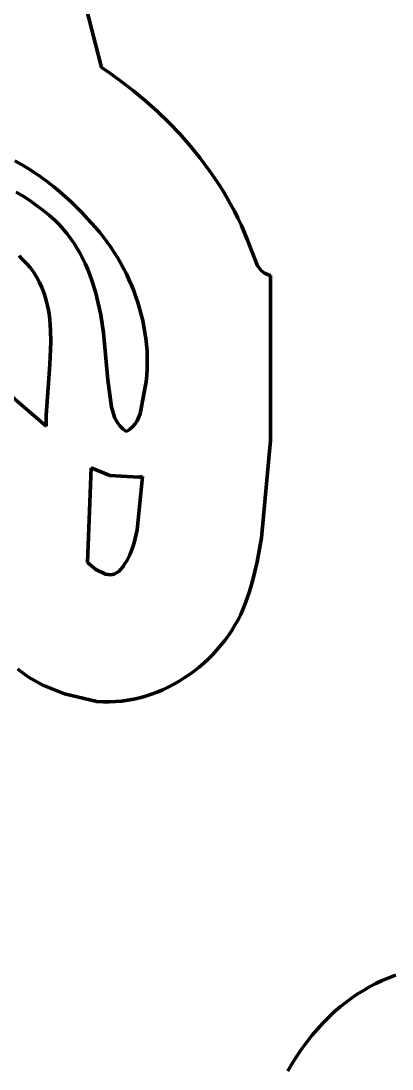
# Model space of a CAD drawing. Header units: millimetres. Extents: x 0 to 17.8, y 0 to 10.
# Drawn here: x 11.136 to 11.825, y 2.263 to 4.21 of the extents above; entities that cross this region are included whole.
import ezdxf

# ---------------------------------------------------------------- set-up
doc = ezdxf.new("R2010")
doc.units = ezdxf.units.MM
doc.layers.add('color#010101ff', color=7, linetype='CONTINUOUS', lineweight=100)
doc.layers.add('color#ffffffff', color=7, linetype='CONTINUOUS', lineweight=100)

msp = doc.modelspace()

# ---------------------------------------------------------------- linework, layer by layer
at = {"layer": 'color#010101ff'}
for p, q in [((11.1868, 4.506), (11.2856, 4.1234)), ((11.2856, 4.1234), (11.2977, 4.1152)), ((11.2977, 4.1152), (11.3216, 4.0982)), ((11.3216, 4.0982), (11.3449, 4.0803)), ((11.3449, 4.0803), (11.3675, 4.0615)), ((11.3675, 4.0615), (11.3895, 4.0418)), ((11.3895, 4.0418), (11.4106, 4.0213)), ((11.4106, 4.0213), (11.431, 4)), ((11.431, 4), (11.4504, 3.9779)), ((11.4504, 3.9779), (11.469, 3.9551)), ((11.469, 3.9551), (11.4778, 3.9434)), ((11.1369, 3.9431), (11.1243, 3.9503)), ((11.1492, 3.9356), (11.1369, 3.9431)), ((11.1614, 3.9278), (11.1492, 3.9356)), ((11.4778, 3.9434), (11.4865, 3.9315)), ((11.1733, 3.9196), (11.1614, 3.9278)), ((11.1849, 3.911), (11.1733, 3.9196)), ((11.4865, 3.9315), (11.4948, 3.9194)), ((11.4948, 3.9194), (11.5029, 3.9072)), ((11.1964, 3.9022), (11.1849, 3.911)), ((11.2076, 3.893), (11.1964, 3.9022)), ((11.5029, 3.9072), (11.5107, 3.8947)), ((11.5107, 3.8947), (11.5183, 3.8821)), ((11.1271, 3.8921), (11.1399, 3.8843)), ((11.1399, 3.8843), (11.1524, 3.8761)), ((11.1524, 3.8761), (11.1647, 3.8674)), ((11.2185, 3.8835), (11.2076, 3.893)), ((11.2291, 3.8737), (11.2185, 3.8835)), ((11.5183, 3.8821), (11.5255, 3.8693)), ((11.1647, 3.8674), (11.1766, 3.8584)), ((11.1766, 3.8584), (11.1882, 3.8489)), ((11.2395, 3.8636), (11.2291, 3.8737)), ((11.2496, 3.8532), (11.2395, 3.8636)), ((11.5255, 3.8693), (11.5324, 3.8564)), ((11.5324, 3.8564), (11.5391, 3.8433)), ((11.1882, 3.8489), (11.1995, 3.8391)), ((11.1995, 3.8391), (11.2075, 3.831)), ((11.2594, 3.8425), (11.2496, 3.8532)), ((11.2672, 3.8342), (11.2594, 3.8425)), ((11.5391, 3.8433), (11.5454, 3.83)), ((11.2075, 3.831), (11.215, 3.8227)), ((11.215, 3.8227), (11.222, 3.8142)), ((11.2748, 3.8257), (11.2672, 3.8342)), ((11.2822, 3.817), (11.2748, 3.8257)), ((11.2894, 3.808), (11.2822, 3.817)), ((11.5454, 3.83), (11.5514, 3.8166)), ((11.5514, 3.8166), (11.557, 3.803)), ((11.222, 3.8142), (11.2286, 3.8054)), ((11.2286, 3.8054), (11.2348, 3.7964)), ((11.2962, 3.7989), (11.2894, 3.808)), ((11.3028, 3.7895), (11.2962, 3.7989)), ((11.557, 3.803), (11.5754, 3.7551)), ((11.2348, 3.7964), (11.2406, 3.7871)), ((11.2406, 3.7871), (11.246, 3.7777)), ((11.246, 3.7777), (11.251, 3.768)), ((11.3092, 3.7799), (11.3028, 3.7895)), ((11.3152, 3.7702), (11.3092, 3.7799)), ((11.1396, 3.7663), (11.1323, 3.7733)), ((11.1467, 3.759), (11.1396, 3.7663)), ((11.1535, 3.7515), (11.1467, 3.759)), ((11.251, 3.768), (11.2557, 3.7582)), ((11.2557, 3.7582), (11.26, 3.7482)), ((11.321, 3.7603), (11.3152, 3.7702)), ((11.3265, 3.7502), (11.321, 3.7603)), ((11.1598, 3.7425), (11.1535, 3.7515)), ((11.1653, 3.7334), (11.1598, 3.7425)), ((11.26, 3.7482), (11.264, 3.7381)), ((11.3317, 3.74), (11.3265, 3.7502)), ((11.3366, 3.7296), (11.3317, 3.74)), ((11.5754, 3.7551), (11.5821, 3.7466)), ((11.5821, 3.7466), (11.5886, 3.7415)), ((11.5886, 3.7415), (11.5938, 3.7389)), ((11.5938, 3.7389), (11.5998, 3.737)), ((11.1703, 3.7242), (11.1653, 3.7334)), ((11.1746, 3.7147), (11.1703, 3.7242)), ((11.264, 3.7381), (11.2677, 3.7278)), ((11.2677, 3.7278), (11.2742, 3.7068)), ((11.3412, 3.7191), (11.3366, 3.7296)), ((11.5998, 3.737), (11.5993, 3.4304)), ((11.1783, 3.7052), (11.1746, 3.7147)), ((11.1815, 3.6955), (11.1783, 3.7052)), ((11.2742, 3.7068), (11.2796, 3.6854)), ((11.3455, 3.7085), (11.3412, 3.7191)), ((11.3495, 3.6977), (11.3455, 3.7085)), ((11.1841, 3.6856), (11.1815, 3.6955)), ((11.1863, 3.6757), (11.1841, 3.6856)), ((11.2796, 3.6854), (11.2841, 3.6637)), ((11.3531, 3.6869), (11.3495, 3.6977)), ((11.3564, 3.6759), (11.3531, 3.6869)), ((11.188, 3.6657), (11.1863, 3.6757)), ((11.1893, 3.6555), (11.188, 3.6657)), ((11.2841, 3.6637), (11.2893, 3.6308)), ((11.3594, 3.6649), (11.3564, 3.6759)), ((11.3621, 3.6537), (11.3594, 3.6649)), ((11.1903, 3.6453), (11.1893, 3.6555)), ((11.1909, 3.635), (11.1903, 3.6453)), ((11.3644, 3.6425), (11.3621, 3.6537)), ((11.3663, 3.6313), (11.3644, 3.6425)), ((11.1912, 3.6141), (11.1909, 3.635)), ((11.2893, 3.6308), (11.2974, 3.5432)), ((11.3679, 3.62), (11.3663, 3.6313)), ((11.1893, 3.572), (11.1912, 3.6141)), ((11.3692, 3.6086), (11.3679, 3.62)), ((11.3701, 3.5972), (11.3692, 3.6086)), ((11.3705, 3.5858), (11.3701, 3.5972)), ((11.3707, 3.5744), (11.3705, 3.5858)), ((11.1829, 3.4775), (11.1893, 3.572)), ((11.3704, 3.563), (11.3707, 3.5744)), ((11.3687, 3.5401), (11.3697, 3.5515)), ((11.3697, 3.5515), (11.3704, 3.563)), ((11.0916, 3.5349), (11.1829, 3.4571)), ((11.2974, 3.5432), (11.3041, 3.4925)), ((11.3572, 3.4799), (11.3687, 3.5401)), ((11.3041, 3.4925), (11.3106, 3.4719)), ((11.1829, 3.4571), (11.1829, 3.4775)), ((11.3106, 3.4719), (11.3158, 3.4626)), ((11.3479, 3.4614), (11.3517, 3.4672)), ((11.3517, 3.4672), (11.3572, 3.4799)), ((11.3158, 3.4626), (11.3201, 3.457)), ((11.3201, 3.457), (11.3253, 3.4519)), ((11.3253, 3.4519), (11.3314, 3.4474)), ((11.3314, 3.4474), (11.3348, 3.4493)), ((11.3348, 3.4493), (11.3379, 3.4514)), ((11.3379, 3.4514), (11.3434, 3.4561)), ((11.3434, 3.4561), (11.3479, 3.4614)), ((11.5993, 3.4304), (11.5826, 3.2495)), ((11.2666, 3.3798), (11.2598, 3.2036)), ((11.301, 3.3654), (11.2666, 3.3798)), ((11.3549, 3.3627), (11.301, 3.3654)), ((11.352, 3.2647), (11.3617, 3.3637)), ((11.3617, 3.3637), (11.3549, 3.3627)), ((11.3465, 3.2407), (11.352, 3.2647)), ((11.3427, 3.2291), (11.3465, 3.2407)), ((11.5826, 3.2495), (11.5747, 3.2049)), ((11.3323, 3.207), (11.338, 3.2178)), ((11.338, 3.2178), (11.3427, 3.2291)), ((11.2598, 3.2036), (11.2749, 3.1908)), ((11.3216, 3.1916), (11.3255, 3.1966)), ((11.3255, 3.1966), (11.329, 3.2017)), ((11.329, 3.2017), (11.3323, 3.207)), ((11.5747, 3.2049), (11.5668, 3.1719)), ((11.2749, 3.1908), (11.293, 3.1821)), ((11.293, 3.1821), (11.3022, 3.1811)), ((11.3022, 3.1811), (11.309, 3.1824)), ((11.309, 3.1824), (11.3134, 3.1844)), ((11.3134, 3.1844), (11.3176, 3.1874)), ((11.3176, 3.1874), (11.3216, 3.1916)), ((11.5668, 3.1719), (11.5604, 3.1502)), ((11.5604, 3.1502), (11.553, 3.1287)), ((11.553, 3.1287), (11.5444, 3.1075)), ((11.5392, 3.0974), (11.5336, 3.0874)), ((11.5444, 3.1075), (11.5392, 3.0974)), ((11.5276, 3.0777), (11.5213, 3.0682)), ((11.5336, 3.0874), (11.5276, 3.0777)), ((11.5145, 3.059), (11.5074, 3.05)), ((11.5213, 3.0682), (11.5145, 3.059)), ((11.5, 3.0414), (11.4922, 3.033)), ((11.5074, 3.05), (11.5, 3.0414)), ((11.4841, 3.0249), (11.4757, 3.0171)), ((11.4922, 3.033), (11.4841, 3.0249)), ((11.15, 2.9911), (11.1301, 3.0057)), ((11.4581, 3.0025), (11.4489, 2.9957)), ((11.467, 3.0096), (11.4581, 3.0025)), ((11.4757, 3.0171), (11.467, 3.0096)), ((11.1768, 2.976), (11.15, 2.9911)), ((11.4297, 2.9833), (11.4198, 2.9777)), ((11.4394, 2.9893), (11.4297, 2.9833)), ((11.4489, 2.9957), (11.4394, 2.9893)), ((11.2169, 2.9599), (11.1768, 2.976)), ((11.277, 2.9455), (11.2169, 2.9599)), ((11.3889, 2.9632), (11.3782, 2.9593)), ((11.3994, 2.9676), (11.3889, 2.9632)), ((11.4097, 2.9724), (11.3994, 2.9676)), ((11.4198, 2.9777), (11.4097, 2.9724)), ((11.2886, 2.945), (11.277, 2.9455)), ((11.3001, 2.945), (11.2886, 2.945)), ((11.3115, 2.9455), (11.3001, 2.945)), ((11.3229, 2.9465), (11.3115, 2.9455)), ((11.3342, 2.9481), (11.3229, 2.9465)), ((11.3454, 2.9502), (11.3342, 2.9481)), ((11.3565, 2.9527), (11.3454, 2.9502)), ((11.3674, 2.9558), (11.3565, 2.9527)), ((11.3782, 2.9593), (11.3674, 2.9558)), ((11.8195, 2.4321), (11.8318, 2.4369)), ((11.7722, 2.4089), (11.7837, 2.4153)), ((11.7837, 2.4153), (11.7954, 2.4214)), ((11.7954, 2.4214), (11.8073, 2.427)), ((11.8073, 2.427), (11.8195, 2.4321)), ((11.75, 2.3946), (11.7609, 2.4019)), ((11.7609, 2.4019), (11.7722, 2.4089)), ((11.7188, 2.3697), (11.7289, 2.3784)), ((11.7289, 2.3784), (11.7393, 2.3867)), ((11.7393, 2.3867), (11.75, 2.3946)), ((11.6976, 2.3489), (11.709, 2.3605)), ((11.709, 2.3605), (11.7188, 2.3697)), ((11.6765, 2.3248), (11.6868, 2.337)), ((11.6868, 2.337), (11.6976, 2.3489)), ((11.6666, 2.3123), (11.6765, 2.3248)), ((11.6483, 2.2864), (11.6572, 2.2995)), ((11.6572, 2.2995), (11.6666, 2.3123)), ((11.6398, 2.273), (11.6483, 2.2864)), ((11.6317, 2.2593), (11.6398, 2.273))]:
    msp.add_line(p, q, dxfattribs=at)
at = {"layer": 'color#ffffffff'}
for p, q in [((11.2856, 4.1234), (11.1868, 4.506)), ((11.2977, 4.1152), (11.2856, 4.1234)), ((11.3216, 4.0982), (11.2977, 4.1152)), ((11.3449, 4.0803), (11.3216, 4.0982)), ((11.3675, 4.0615), (11.3449, 4.0803)), ((11.3895, 4.0418), (11.3675, 4.0615)), ((11.4106, 4.0213), (11.3895, 4.0418)), ((11.431, 4), (11.4106, 4.0213)), ((11.4504, 3.9779), (11.431, 4)), ((11.469, 3.9551), (11.4504, 3.9779)), ((11.4778, 3.9434), (11.469, 3.9551)), ((11.1243, 3.9503), (11.1369, 3.9431)), ((11.1369, 3.9431), (11.1492, 3.9356)), ((11.1492, 3.9356), (11.1614, 3.9278)), ((11.4865, 3.9315), (11.4778, 3.9434)), ((11.1614, 3.9278), (11.1733, 3.9196)), ((11.1733, 3.9196), (11.1849, 3.911)), ((11.4948, 3.9194), (11.4865, 3.9315)), ((11.5029, 3.9072), (11.4948, 3.9194)), ((11.1849, 3.911), (11.1964, 3.9022)), ((11.1964, 3.9022), (11.2076, 3.893)), ((11.5107, 3.8947), (11.5029, 3.9072)), ((11.5183, 3.8821), (11.5107, 3.8947)), ((11.1399, 3.8843), (11.1271, 3.8921)), ((11.1524, 3.8761), (11.1399, 3.8843)), ((11.1647, 3.8674), (11.1524, 3.8761)), ((11.2076, 3.893), (11.2185, 3.8835)), ((11.2185, 3.8835), (11.2291, 3.8737)), ((11.5255, 3.8693), (11.5183, 3.8821)), ((11.1766, 3.8584), (11.1647, 3.8674)), ((11.1882, 3.8489), (11.1766, 3.8584)), ((11.2291, 3.8737), (11.2395, 3.8636)), ((11.2395, 3.8636), (11.2496, 3.8532)), ((11.5324, 3.8564), (11.5255, 3.8693)), ((11.5391, 3.8433), (11.5324, 3.8564)), ((11.1995, 3.8391), (11.1882, 3.8489)), ((11.2075, 3.831), (11.1995, 3.8391)), ((11.2496, 3.8532), (11.2594, 3.8425)), ((11.2594, 3.8425), (11.2672, 3.8342)), ((11.5454, 3.83), (11.5391, 3.8433)), ((11.215, 3.8227), (11.2075, 3.831)), ((11.222, 3.8142), (11.215, 3.8227)), ((11.2672, 3.8342), (11.2748, 3.8257)), ((11.2748, 3.8257), (11.2822, 3.817)), ((11.2822, 3.817), (11.2894, 3.808)), ((11.5514, 3.8166), (11.5454, 3.83)), ((11.557, 3.803), (11.5514, 3.8166)), ((11.2286, 3.8054), (11.222, 3.8142)), ((11.2348, 3.7964), (11.2286, 3.8054)), ((11.2894, 3.808), (11.2962, 3.7989)), ((11.2962, 3.7989), (11.3028, 3.7895)), ((11.5754, 3.7551), (11.557, 3.803)), ((11.2406, 3.7871), (11.2348, 3.7964)), ((11.246, 3.7777), (11.2406, 3.7871)), ((11.251, 3.768), (11.246, 3.7777)), ((11.3028, 3.7895), (11.3092, 3.7799)), ((11.3092, 3.7799), (11.3152, 3.7702)), ((11.1323, 3.7733), (11.1396, 3.7663)), ((11.1396, 3.7663), (11.1467, 3.759)), ((11.1467, 3.759), (11.1535, 3.7515)), ((11.2557, 3.7582), (11.251, 3.768)), ((11.26, 3.7482), (11.2557, 3.7582)), ((11.3152, 3.7702), (11.321, 3.7603)), ((11.321, 3.7603), (11.3265, 3.7502)), ((11.1535, 3.7515), (11.1598, 3.7425)), ((11.1598, 3.7425), (11.1653, 3.7334)), ((11.264, 3.7381), (11.26, 3.7482)), ((11.3265, 3.7502), (11.3317, 3.74)), ((11.3317, 3.74), (11.3366, 3.7296)), ((11.5821, 3.7466), (11.5754, 3.7551)), ((11.5886, 3.7415), (11.5821, 3.7466)), ((11.5938, 3.7389), (11.5886, 3.7415)), ((11.5998, 3.737), (11.5938, 3.7389)), ((11.1653, 3.7334), (11.1703, 3.7242)), ((11.1703, 3.7242), (11.1746, 3.7147)), ((11.2677, 3.7278), (11.264, 3.7381)), ((11.2742, 3.7068), (11.2677, 3.7278)), ((11.3366, 3.7296), (11.3412, 3.7191)), ((11.5993, 3.4304), (11.5998, 3.737)), ((11.1746, 3.7147), (11.1783, 3.7052)), ((11.1783, 3.7052), (11.1815, 3.6955)), ((11.2796, 3.6854), (11.2742, 3.7068)), ((11.3412, 3.7191), (11.3455, 3.7085)), ((11.3455, 3.7085), (11.3495, 3.6977)), ((11.1815, 3.6955), (11.1841, 3.6856)), ((11.1841, 3.6856), (11.1863, 3.6757)), ((11.2841, 3.6637), (11.2796, 3.6854)), ((11.3495, 3.6977), (11.3531, 3.6869)), ((11.3531, 3.6869), (11.3564, 3.6759)), ((11.1863, 3.6757), (11.188, 3.6657)), ((11.188, 3.6657), (11.1893, 3.6555)), ((11.2893, 3.6308), (11.2841, 3.6637)), ((11.3564, 3.6759), (11.3594, 3.6649)), ((11.3594, 3.6649), (11.3621, 3.6537)), ((11.1893, 3.6555), (11.1903, 3.6453)), ((11.1903, 3.6453), (11.1909, 3.635)), ((11.3621, 3.6537), (11.3644, 3.6425)), ((11.3644, 3.6425), (11.3663, 3.6313)), ((11.1909, 3.635), (11.1912, 3.6141)), ((11.2974, 3.5432), (11.2893, 3.6308)), ((11.3663, 3.6313), (11.3679, 3.62)), ((11.1912, 3.6141), (11.1893, 3.572)), ((11.3679, 3.62), (11.3692, 3.6086)), ((11.3692, 3.6086), (11.3701, 3.5972)), ((11.3701, 3.5972), (11.3705, 3.5858)), ((11.3705, 3.5858), (11.3707, 3.5744)), ((11.1893, 3.572), (11.1829, 3.4775)), ((11.3707, 3.5744), (11.3704, 3.563)), ((11.3697, 3.5515), (11.3687, 3.5401)), ((11.3704, 3.563), (11.3697, 3.5515)), ((11.1829, 3.4571), (11.0916, 3.5349)), ((11.3041, 3.4925), (11.2974, 3.5432)), ((11.3687, 3.5401), (11.3572, 3.4799)), ((11.3106, 3.4719), (11.3041, 3.4925)), ((11.1829, 3.4775), (11.1829, 3.4571)), ((11.3158, 3.4626), (11.3106, 3.4719)), ((11.3517, 3.4672), (11.3479, 3.4614)), ((11.3572, 3.4799), (11.3517, 3.4672)), ((11.3201, 3.457), (11.3158, 3.4626)), ((11.3253, 3.4519), (11.3201, 3.457)), ((11.3314, 3.4474), (11.3253, 3.4519)), ((11.3348, 3.4493), (11.3314, 3.4474)), ((11.3379, 3.4514), (11.3348, 3.4493)), ((11.3434, 3.4561), (11.3379, 3.4514)), ((11.3479, 3.4614), (11.3434, 3.4561)), ((11.5826, 3.2495), (11.5993, 3.4304)), ((11.2598, 3.2036), (11.2666, 3.3798)), ((11.2666, 3.3798), (11.301, 3.3654)), ((11.301, 3.3654), (11.3549, 3.3627)), ((11.3617, 3.3637), (11.352, 3.2647)), ((11.3549, 3.3627), (11.3617, 3.3637)), ((11.352, 3.2647), (11.3465, 3.2407)), ((11.3465, 3.2407), (11.3427, 3.2291)), ((11.5747, 3.2049), (11.5826, 3.2495)), ((11.338, 3.2178), (11.3323, 3.207)), ((11.3427, 3.2291), (11.338, 3.2178)), ((11.2749, 3.1908), (11.2598, 3.2036)), ((11.3255, 3.1966), (11.3216, 3.1916)), ((11.329, 3.2017), (11.3255, 3.1966)), ((11.3323, 3.207), (11.329, 3.2017)), ((11.5668, 3.1719), (11.5747, 3.2049)), ((11.293, 3.1821), (11.2749, 3.1908)), ((11.3022, 3.1811), (11.293, 3.1821)), ((11.309, 3.1824), (11.3022, 3.1811)), ((11.3134, 3.1844), (11.309, 3.1824)), ((11.3176, 3.1874), (11.3134, 3.1844)), ((11.3216, 3.1916), (11.3176, 3.1874)), ((11.5604, 3.1502), (11.5668, 3.1719)), ((11.553, 3.1287), (11.5604, 3.1502)), ((11.5444, 3.1075), (11.553, 3.1287)), ((11.5336, 3.0874), (11.5392, 3.0974)), ((11.5392, 3.0974), (11.5444, 3.1075)), ((11.5213, 3.0682), (11.5276, 3.0777)), ((11.5276, 3.0777), (11.5336, 3.0874)), ((11.5074, 3.05), (11.5145, 3.059)), ((11.5145, 3.059), (11.5213, 3.0682)), ((11.4922, 3.033), (11.5, 3.0414)), ((11.5, 3.0414), (11.5074, 3.05)), ((11.4757, 3.0171), (11.4841, 3.0249)), ((11.4841, 3.0249), (11.4922, 3.033)), ((11.1301, 3.0057), (11.15, 2.9911)), ((11.4489, 2.9957), (11.4581, 3.0025)), ((11.4581, 3.0025), (11.467, 3.0096)), ((11.467, 3.0096), (11.4757, 3.0171)), ((11.15, 2.9911), (11.1768, 2.976)), ((11.4198, 2.9777), (11.4297, 2.9833)), ((11.4297, 2.9833), (11.4394, 2.9893)), ((11.4394, 2.9893), (11.4489, 2.9957)), ((11.1768, 2.976), (11.2169, 2.9599)), ((11.2169, 2.9599), (11.277, 2.9455)), ((11.3782, 2.9593), (11.3889, 2.9632)), ((11.3889, 2.9632), (11.3994, 2.9676)), ((11.3994, 2.9676), (11.4097, 2.9724)), ((11.4097, 2.9724), (11.4198, 2.9777)), ((11.277, 2.9455), (11.2886, 2.945)), ((11.2886, 2.945), (11.3001, 2.945)), ((11.3001, 2.945), (11.3115, 2.9455)), ((11.3115, 2.9455), (11.3229, 2.9465)), ((11.3229, 2.9465), (11.3342, 2.9481)), ((11.3342, 2.9481), (11.3454, 2.9502)), ((11.3454, 2.9502), (11.3565, 2.9527)), ((11.3565, 2.9527), (11.3674, 2.9558)), ((11.3674, 2.9558), (11.3782, 2.9593)), ((11.8318, 2.4369), (11.8195, 2.4321)), ((11.7837, 2.4153), (11.7722, 2.4089)), ((11.7954, 2.4214), (11.7837, 2.4153)), ((11.8073, 2.427), (11.7954, 2.4214)), ((11.8195, 2.4321), (11.8073, 2.427)), ((11.7609, 2.4019), (11.75, 2.3946)), ((11.7722, 2.4089), (11.7609, 2.4019)), ((11.7289, 2.3784), (11.7188, 2.3697)), ((11.7393, 2.3867), (11.7289, 2.3784)), ((11.75, 2.3946), (11.7393, 2.3867)), ((11.709, 2.3605), (11.6976, 2.3489)), ((11.7188, 2.3697), (11.709, 2.3605)), ((11.6868, 2.337), (11.6765, 2.3248)), ((11.6976, 2.3489), (11.6868, 2.337)), ((11.6765, 2.3248), (11.6666, 2.3123)), ((11.6572, 2.2995), (11.6483, 2.2864)), ((11.6666, 2.3123), (11.6572, 2.2995)), ((11.6483, 2.2864), (11.6398, 2.273)), ((11.6398, 2.273), (11.6317, 2.2593))]:
    msp.add_line(p, q, dxfattribs=at)

doc.saveas('drawing.dxf')
